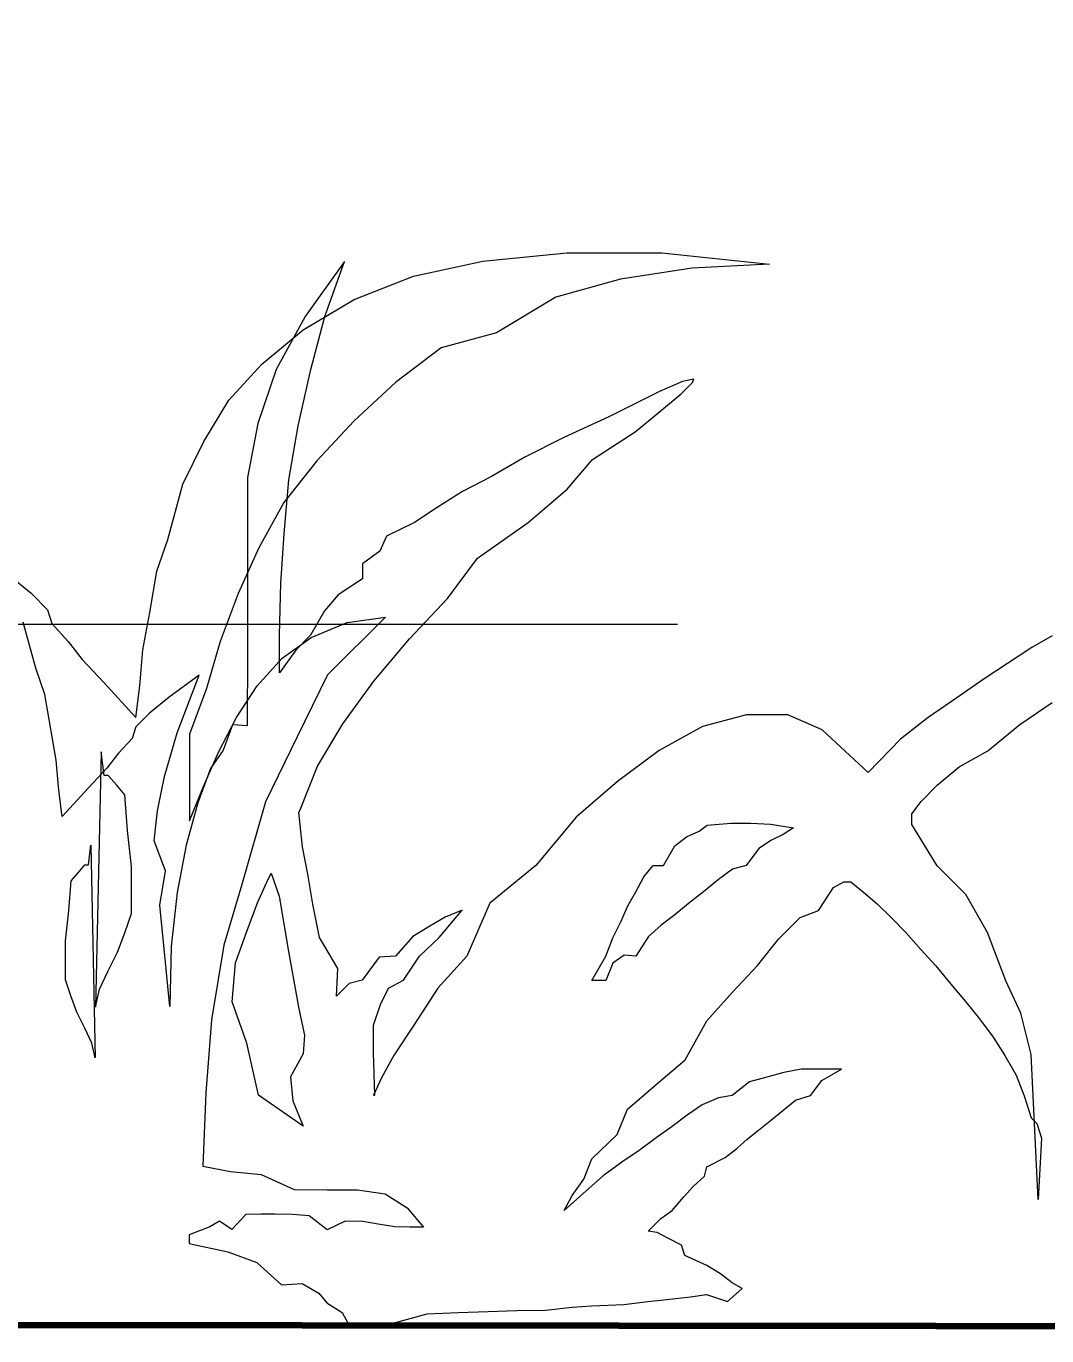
# Model space of a CAD drawing. Header units: inches. Extents: x 140 to 978, y -82 to 38.
# Drawn here: x 652.7818 to 653.0754, y -68.2059 to -67.8293 of the extents above; entities that cross this region are included whole.
import ezdxf

# ---------------------------------------------------------------- set-up
doc = ezdxf.new("R2010")
doc.units = ezdxf.units.IN
doc.header["$MEASUREMENT"] = 0
doc.linetypes.add('DASHED2', pattern=[0.375, 0.25, -0.125])
doc.layers.get('0').update_dxf_attribs({"lineweight": 0})
for name, color, linetype, lineweight in [('UNSAAC-AREA VERDE', 94, 'Continuous', 0), ('UNSAAC-COTA', 48, 'Continuous', 0), ('UNSAAC-FACHADA(2DO PLANO)', 7, 'Continuous', 30), ('UNSAAC-PROYECCIONES', 38, 'DASHED2', 0), ('UNSAAC-VARIOS', 30, 'Continuous', 0)]:
    doc.layers.add(name, color=color, linetype=linetype, lineweight=lineweight)
doc.styles.add('narrow', font='')
doc.styles.get('narrow').set_extended_font_data('Arial Narrow', italic=True)
doc.dimstyles.new('1EN75', dxfattribs={"dimtxt": 0.15, "dimasz": 0.06, "dimexe": 0.1, "dimexo": 0.15, "dimgap": 0.025, "dimtad": 1, "dimzin": 1, "dimdsep": 46, "dimtxsty": 'narrow', "dimblk": 'DOT', "dimcen": 0.1, "dimclrd": 256, "dimclre": 256, "dimclrt": 256, "dimaunit": 1, "dimadec": 3, "dimazin": 0, "dimtfac": 1, "dimtmove": 2, "dimatfit": 3, "dimldrblk": 'ARCHTICK', "dimfxl": 0.3, "dimfxlon": 1, "dimtolj": 1, "dimtzin": 0, "dimlwd": 0, "dimlwe": 0, "dimarcsym": 0})

# ---------------------------------------------------------------- blocks, each defined once
blk = doc.blocks.new('_Dot')
at = {"color": 0, "linetype": 'ByBlock', "lineweight": -2}
blk.add_line((-0.5, 0), (-1, 0), dxfattribs=at)
at = {"color": 0, "linetype": 'ByBlock', "const_width": 0.5}
blk.add_lwpolyline([(-0.25, 0, 1), (0.25, 0, 1)], format="xyb", close=True, dxfattribs=at)
blk = doc.blocks.new('*D927')
at = {"layer": 'Defpoints', "color": 0, "ltscale": 2.5, "transparency": 16777216}
for p in [(650.44415, -66.95126), (655.89538, -66.95126), (650.44415, -68.00126)]:
    blk.add_point(p, dxfattribs=at)
at = {"layer": 'UNSAAC-COTA', "lineweight": 0, "ltscale": 2.5, "transparency": 16777216}
for p, q in [((655.59538, -66.95126), (655.99538, -66.95126)), ((655.89538, -67.94126), (655.89538, -67.01126)), ((655.59538, -68.00126), (655.99538, -68.00126))]:
    blk.add_line(p, q, dxfattribs=at)
at = {"layer": 'UNSAAC-COTA', "lineweight": 0, "ltscale": 2.5, "transparency": 16777216, "xscale": 0.06, "yscale": 0.06, "zscale": 0.06}
for p, rotation in [((655.89538, -66.95126), 90), ((655.89538, -68.00126), 270)]:
    blk.add_blockref('_Dot', p, dxfattribs=dict(at, rotation=rotation))
at = {"layer": 'UNSAAC-COTA', "ltscale": 2.5, "transparency": 16777216, "insert": (655.79379, -67.47626), "char_height": 0.15, "attachment_point": 5, "rotation": 90, "style": 'narrow'}
blk.add_mtext('\\A1;1.05', dxfattribs=at)
blk = doc.blocks.new('_ArchTick')
at = {"layer": 'UNSAAC-FACHADA(2DO PLANO)', "color": 0, "const_width": 0.15}
blk.add_lwpolyline([(-0.5, -0.5), (0.5, 0.5)], dxfattribs=at)
blk = doc.blocks.new('*D938')
at = {"layer": 'Defpoints', "color": 0, "ltscale": 2.5, "transparency": 16777216}
for p in [(650.44415, -64.55126), (656.98765, -64.55126), (650.44415, -68.00126)]:
    blk.add_point(p, dxfattribs=at)
at = {"layer": 'UNSAAC-COTA', "lineweight": 0, "ltscale": 2.5, "transparency": 16777216}
for p, q in [((656.68765, -64.55126), (657.08765, -64.55126)), ((656.98765, -67.94126), (656.98765, -64.61126)), ((656.68765, -68.00126), (657.08765, -68.00126))]:
    blk.add_line(p, q, dxfattribs=at)
at = {"layer": 'UNSAAC-COTA', "lineweight": 0, "ltscale": 2.5, "transparency": 16777216, "xscale": 0.06, "yscale": 0.06, "zscale": 0.06}
for p, rotation in [((656.98765, -64.55126), 90), ((656.98765, -68.00126), 270)]:
    blk.add_blockref('_Dot', p, dxfattribs=dict(at, rotation=rotation))
at = {"layer": 'UNSAAC-COTA', "ltscale": 2.5, "transparency": 16777216, "insert": (656.88607, -66.27626), "char_height": 0.15, "attachment_point": 5, "rotation": 90, "style": 'narrow'}
blk.add_mtext('\\A1;3.45', dxfattribs=at)
blk = doc.blocks.new('*D941')
at = {"layer": 'Defpoints', "color": 0, "ltscale": 2.5, "transparency": 16777216}
for p in [(652.14001, -52.984), (657.96118, -52.984), (652.14001, -68.00126)]:
    blk.add_point(p, dxfattribs=at)
at = {"layer": 'UNSAAC-COTA', "lineweight": 0, "ltscale": 2.5, "transparency": 16777216}
for p, q in [((657.66118, -52.984), (658.06118, -52.984)), ((657.96118, -67.94126), (657.96118, -53.044)), ((657.66118, -68.00126), (658.06118, -68.00126))]:
    blk.add_line(p, q, dxfattribs=at)
at = {"layer": 'UNSAAC-COTA', "lineweight": 0, "ltscale": 2.5, "transparency": 16777216, "xscale": 0.06, "yscale": 0.06, "zscale": 0.06}
for p, rotation in [((657.96118, -52.984), 90), ((657.96118, -68.00126), 270)]:
    blk.add_blockref('_Dot', p, dxfattribs=dict(at, rotation=rotation))
at = {"layer": 'UNSAAC-COTA', "ltscale": 2.5, "transparency": 16777216, "insert": (657.8596, -60.49263), "char_height": 0.15, "attachment_point": 5, "rotation": 90, "style": 'narrow'}
blk.add_mtext('\\A1;15.02', dxfattribs=at)
blk = doc.blocks.new('unsaac area verde 2')
at = {"layer": 'UNSAAC-AREA VERDE'}
for p, q in [((1477.22475, 42.26121), (1477.16284, 42.25486)), ((1477.22475, 42.26121), (1477.16284, 42.25486)), ((1477.16284, 42.25486), (1477.20729, 42.25248)), ((1477.16284, 42.25486), (1477.20729, 42.25248)), ((1477.27951, 42.26121), (1477.22475, 42.26121)), ((1477.27951, 42.26121), (1477.22475, 42.26121)), ((1477.32785, 42.25645), (1477.27951, 42.26121)), ((1477.32785, 42.25645), (1477.27951, 42.26121)), ((1477.36761, 42.24772), (1477.32785, 42.25645)), ((1477.36761, 42.24772), (1477.32785, 42.25645)), ((1477.41869, 42.2245), (1477.40744, 42.25619)), ((1477.40744, 42.25619), (1477.42993, 42.22444)), ((1477.41869, 42.2245), (1477.40744, 42.25619)), ((1477.40744, 42.25619), (1477.42993, 42.22444)), ((1477.20729, 42.25248), (1477.24856, 42.24613)), ((1477.20729, 42.25248), (1477.24856, 42.24613)), ((1477.40174, 42.23423), (1477.36761, 42.24772)), ((1477.40174, 42.23423), (1477.36761, 42.24772)), ((1477.24856, 42.24613), (1477.28586, 42.23581)), ((1477.24856, 42.24613), (1477.28586, 42.23581)), ((1477.28586, 42.23581), (1477.31999, 42.21518)), ((1477.28586, 42.23581), (1477.31999, 42.21518)), ((1477.43103, 42.21684), (1477.40174, 42.23423)), ((1477.43103, 42.21684), (1477.40174, 42.23423)), ((1477.42669, 42.19401), (1477.41869, 42.2245)), ((1477.42669, 42.19401), (1477.41869, 42.2245)), ((1477.42993, 42.22444), (1477.44653, 42.19401)), ((1477.42993, 42.22444), (1477.44653, 42.19401)), ((1477.45484, 42.197), (1477.43103, 42.21684)), ((1477.45484, 42.197), (1477.43103, 42.21684)), ((1477.31999, 42.21518), (1477.35166, 42.20645)), ((1477.31999, 42.21518), (1477.35166, 42.20645)), ((1477.35166, 42.20645), (1477.37793, 42.1866)), ((1477.35166, 42.20645), (1477.37793, 42.1866)), ((1477.47389, 42.17629), (1477.45484, 42.197)), ((1477.47389, 42.17629), (1477.45484, 42.197)), ((1477.20704, 42.18674), (1477.20637, 42.18872)), ((1477.20637, 42.18872), (1477.21292, 42.1874)), ((1477.20704, 42.18674), (1477.20637, 42.18872)), ((1477.20637, 42.18872), (1477.21292, 42.1874)), ((1477.21365, 42.18012), (1477.20704, 42.18674)), ((1477.21365, 42.18012), (1477.20704, 42.18674)), ((1477.21292, 42.1874), (1477.22615, 42.18145)), ((1477.21292, 42.1874), (1477.22615, 42.18145)), ((1477.37793, 42.1866), (1477.40174, 42.16446)), ((1477.37793, 42.1866), (1477.40174, 42.16446)), ((1477.4339, 42.1616), (1477.42669, 42.19401)), ((1477.4339, 42.1616), (1477.42669, 42.19401)), ((1477.44653, 42.19401), (1477.45712, 42.16293)), ((1477.44653, 42.19401), (1477.45712, 42.16293)), ((1477.22489, 42.17086), (1477.21365, 42.18012)), ((1477.22489, 42.17086), (1477.21365, 42.18012)), ((1477.22615, 42.18145), (1477.25532, 42.16689)), ((1477.22615, 42.18145), (1477.25532, 42.16689)), ((1477.48826, 42.15248), (1477.47389, 42.17629)), ((1477.48826, 42.15248), (1477.47389, 42.17629)), ((1477.24011, 42.1583), (1477.22489, 42.17086)), ((1477.24011, 42.1583), (1477.22489, 42.17086)), ((1477.25532, 42.16689), (1477.28111, 42.15499)), ((1477.25532, 42.16689), (1477.28111, 42.15499)), ((1477.40174, 42.16446), (1477.42317, 42.14144)), ((1477.40174, 42.16446), (1477.42317, 42.14144)), ((1477.26458, 42.14249), (1477.24011, 42.1583)), ((1477.26458, 42.14249), (1477.24011, 42.1583)), ((1477.43919, 42.13052), (1477.4339, 42.1616)), ((1477.43919, 42.13052), (1477.4339, 42.1616)), ((1477.45712, 42.16293), (1477.463, 42.13184)), ((1477.45712, 42.16293), (1477.463, 42.13184)), ((1477.28111, 42.15499), (1477.3036, 42.14374)), ((1477.28111, 42.15499), (1477.3036, 42.14374)), ((1477.50016, 42.12787), (1477.48826, 42.15248)), ((1477.50016, 42.12787), (1477.48826, 42.15248)), ((1477.27913, 42.12529), (1477.26458, 42.14249)), ((1477.27913, 42.12529), (1477.26458, 42.14249)), ((1477.3036, 42.14374), (1477.32278, 42.13257)), ((1477.3036, 42.14374), (1477.32278, 42.13257)), ((1477.42317, 42.14144), (1477.44214, 42.11755)), ((1477.42317, 42.14144), (1477.44214, 42.11755)), ((1477.32278, 42.13257), (1477.33932, 42.1239)), ((1477.32278, 42.13257), (1477.33932, 42.1239)), ((1477.44184, 42.0995), (1477.43919, 42.13052)), ((1477.44184, 42.0995), (1477.43919, 42.13052)), ((1477.463, 42.13184), (1477.463, 42.0995)), ((1477.463, 42.13184), (1477.463, 42.0995)), ((1477.50889, 42.09612), (1477.50016, 42.12787)), ((1477.50889, 42.09612), (1477.50016, 42.12787)), ((1477.30162, 42.10611), (1477.27913, 42.12529)), ((1477.30162, 42.10611), (1477.27913, 42.12529)), ((1477.33932, 42.1239), (1477.35387, 42.11464)), ((1477.33932, 42.1239), (1477.35387, 42.11464)), ((1477.35387, 42.11464), (1477.36703, 42.10611)), ((1477.35387, 42.11464), (1477.36703, 42.10611)), ((1477.44214, 42.11755), (1477.45651, 42.09136)), ((1477.44214, 42.11755), (1477.45651, 42.09136)), ((1477.33072, 42.08554), (1477.30162, 42.10611)), ((1477.33072, 42.08554), (1477.30162, 42.10611)), ((1477.36703, 42.10611), (1477.38297, 42.09811)), ((1477.36703, 42.10611), (1477.38297, 42.09811)), ((1477.38297, 42.09811), (1477.38694, 42.08957)), ((1477.38297, 42.09811), (1477.38694, 42.08957)), ((1477.44382, 42.07099), (1477.44184, 42.0995)), ((1477.44382, 42.07099), (1477.44184, 42.0995)), ((1477.463, 42.0995), (1477.463, 42.06642)), ((1477.463, 42.0995), (1477.463, 42.06642)), ((1477.38694, 42.08957), (1477.39686, 42.08223)), ((1477.38694, 42.08957), (1477.39686, 42.08223)), ((1477.45651, 42.09136), (1477.46841, 42.06517)), ((1477.45651, 42.09136), (1477.46841, 42.06517)), ((1477.51524, 42.07795), (1477.50889, 42.09612)), ((1477.51524, 42.07795), (1477.50889, 42.09612)), ((1477.34792, 42.06239), (1477.33072, 42.08554)), ((1477.34792, 42.06239), (1477.33072, 42.08554)), ((1477.39686, 42.08223), (1477.39686, 42.07363)), ((1477.39686, 42.08223), (1477.39686, 42.07363)), ((1477.39686, 42.07363), (1477.41075, 42.06437)), ((1477.39686, 42.07363), (1477.41075, 42.06437)), ((1477.51921, 42.05414), (1477.51524, 42.07795)), ((1477.51921, 42.05414), (1477.51524, 42.07795)), ((1477.60096, 42.07628), (1477.58747, 42.06517)), ((1477.60096, 42.07628), (1477.58747, 42.06517)), ((1477.44455, 42.04122), (1477.44382, 42.07099)), ((1477.44455, 42.04122), (1477.44382, 42.07099)), ((1477.463, 42.06642), (1477.463, 42.03196)), ((1477.463, 42.06642), (1477.463, 42.03196)), ((1477.36974, 42.03924), (1477.34792, 42.06239)), ((1477.36974, 42.03924), (1477.34792, 42.06239)), ((1477.41075, 42.06437), (1477.41869, 42.05511)), ((1477.41075, 42.06437), (1477.41869, 42.05511)), ((1477.46841, 42.06517), (1477.47873, 42.03747)), ((1477.46841, 42.06517), (1477.47873, 42.03747)), ((1477.58747, 42.06517), (1477.57794, 42.05564)), ((1477.58747, 42.06517), (1477.57794, 42.05564)), ((1477.40571, 42.0485), (1477.38349, 42.05168)), ((1477.38349, 42.05168), (1477.41682, 42.01842)), ((1477.40571, 42.0485), (1477.38349, 42.05168)), ((1477.38349, 42.05168), (1477.41682, 42.01842)), ((1477.41869, 42.05511), (1477.42663, 42.04122)), ((1477.41869, 42.05511), (1477.42663, 42.04122)), ((1477.5231, 42.03263), (1477.51921, 42.05414)), ((1477.5231, 42.03263), (1477.51921, 42.05414)), ((1477.57794, 42.05564), (1477.57556, 42.04771)), ((1477.57794, 42.05564), (1477.57556, 42.04771)), ((1477.42627, 42.03977), (1477.40571, 42.0485)), ((1477.42627, 42.03977), (1477.40571, 42.0485)), ((1477.57556, 42.04771), (1477.56604, 42.03747)), ((1477.57556, 42.04771), (1477.56604, 42.03747)), ((1477.5847, 42.02204), (1477.59198, 42.0485)), ((1477.5847, 42.02204), (1477.59198, 42.0485)), ((1477.00001, 42.04122), (1477.01185, 42.03461)), ((1477.00001, 42.04122), (1477.01185, 42.03461)), ((1477.39025, 42.01477), (1477.36974, 42.03924)), ((1477.39025, 42.01477), (1477.36974, 42.03924)), ((1477.44294, 42.02786), (1477.42627, 42.03977)), ((1477.44294, 42.02786), (1477.42627, 42.03977)), ((1477.42663, 42.04122), (1477.43522, 42.03263)), ((1477.42663, 42.04122), (1477.43522, 42.03263)), ((1477.44455, 42.01946), (1477.44455, 42.04122)), ((1477.44455, 42.01946), (1477.44455, 42.04122)), ((1477.47873, 42.03747), (1477.48659, 42.01048)), ((1477.47873, 42.03747), (1477.48659, 42.01048)), ((1477.56604, 42.03747), (1477.5581, 42.02707)), ((1477.56604, 42.03747), (1477.5581, 42.02707)), ((1477.01185, 42.03461), (1477.02581, 42.02535)), ((1477.01185, 42.03461), (1477.02581, 42.02535)), ((1477.43522, 42.03263), (1477.44455, 42.01946)), ((1477.43522, 42.03263), (1477.44455, 42.01946)), ((1477.463, 42.03196), (1477.463, 41.98897)), ((1477.463, 42.03196), (1477.463, 41.98897)), ((1477.52477, 42.01199), (1477.5231, 42.03263)), ((1477.52477, 42.01199), (1477.5231, 42.03263)), ((1477.02581, 42.02535), (1477.0397, 42.01609)), ((1477.02581, 42.02535), (1477.0397, 42.01609)), ((1477.4573, 42.01199), (1477.44294, 42.02786)), ((1477.4573, 42.01199), (1477.44294, 42.02786)), ((1477.5581, 42.02707), (1477.5454, 42.01358)), ((1477.5581, 42.02707), (1477.5454, 42.01358)), ((1477.57941, 42.0069), (1477.5847, 42.02204)), ((1477.57941, 42.0069), (1477.5847, 42.02204)), ((1477.0397, 42.01609), (1477.05491, 42.00551)), ((1477.0397, 42.01609), (1477.05491, 42.00551)), ((1477.40811, 41.9903), (1477.39025, 42.01477)), ((1477.40811, 41.9903), (1477.39025, 42.01477)), ((1477.41682, 42.01842), (1477.43428, 41.9827)), ((1477.41682, 42.01842), (1477.43428, 41.9827)), ((1477.50335, 41.985), (1477.49078, 42.01808)), ((1477.49078, 42.01808), (1477.50798, 42.00551)), ((1477.50335, 41.985), (1477.49078, 42.01808)), ((1477.49078, 42.01808), (1477.50798, 42.00551)), ((1477.5454, 42.01358), (1477.52715, 41.99381)), ((1477.5454, 42.01358), (1477.52715, 41.99381)), ((1477.46921, 41.99374), (1477.4573, 42.01199)), ((1477.46921, 41.99374), (1477.4573, 42.01199)), ((1477.48659, 42.01048), (1477.49619, 41.98421)), ((1477.48659, 42.01048), (1477.49619, 41.98421)), ((1477.52715, 41.99381), (1477.52477, 42.01199)), ((1477.52715, 41.99381), (1477.52477, 42.01199)), ((1477.57611, 41.98705), (1477.57941, 42.0069)), ((1477.57611, 41.98705), (1477.57941, 42.0069)), ((1477.01853, 41.9903), (1477.00001, 42.00286)), ((1477.01853, 41.9903), (1477.00001, 42.00286)), ((1477.05491, 42.00551), (1477.07138, 41.99426)), ((1477.05491, 42.00551), (1477.07138, 41.99426)), ((1477.50798, 42.00551), (1477.51922, 41.99625)), ((1477.50798, 42.00551), (1477.51922, 41.99625)), ((1477.07138, 41.99426), (1477.08732, 41.9817)), ((1477.07138, 41.99426), (1477.08732, 41.9817)), ((1477.1323, 41.98699), (1477.15214, 41.99559)), ((1477.1323, 41.98699), (1477.15214, 41.99559)), ((1477.15214, 41.99559), (1477.17595, 41.99559)), ((1477.15214, 41.99559), (1477.17595, 41.99559)), ((1477.17595, 41.99559), (1477.20108, 41.98897)), ((1477.17595, 41.99559), (1477.20108, 41.98897)), ((1477.47953, 41.97389), (1477.46921, 41.99374)), ((1477.47953, 41.97389), (1477.46921, 41.99374)), ((1477.51922, 41.99625), (1477.52716, 41.98831)), ((1477.51922, 41.99625), (1477.52716, 41.98831)), ((1477.03705, 41.97508), (1477.01853, 41.9903)), ((1477.03705, 41.97508), (1477.01853, 41.9903)), ((1477.10584, 41.96252), (1477.1323, 41.98699)), ((1477.10584, 41.96252), (1477.1323, 41.98699)), ((1477.20108, 41.98897), (1477.22615, 41.97508)), ((1477.20108, 41.98897), (1477.22615, 41.97508)), ((1477.42266, 41.96582), (1477.40811, 41.9903)), ((1477.42266, 41.96582), (1477.40811, 41.9903)), ((1477.463, 41.98897), (1477.4716, 41.98963)), ((1477.463, 41.98897), (1477.4716, 41.98963)), ((1477.4716, 41.98963), (1477.47696, 41.97508)), ((1477.4716, 41.98963), (1477.47696, 41.97508)), ((1477.49619, 41.98421), (1477.49619, 41.95961)), ((1477.49619, 41.98421), (1477.49619, 41.95961)), ((1477.51063, 41.95987), (1477.50335, 41.985)), ((1477.51063, 41.95987), (1477.50335, 41.985)), ((1477.52716, 41.98831), (1477.52915, 41.9817)), ((1477.52716, 41.98831), (1477.52915, 41.9817)), ((1477.57287, 41.96913), (1477.57611, 41.98705)), ((1477.57287, 41.96913), (1477.57611, 41.98705)), ((1477.08732, 41.9817), (1477.10584, 41.96252)), ((1477.08732, 41.9817), (1477.10584, 41.96252)), ((1477.43428, 41.9827), (1477.45254, 41.94532)), ((1477.43428, 41.9827), (1477.45254, 41.94532)), ((1477.52915, 41.9817), (1477.53708, 41.97316)), ((1477.52915, 41.9817), (1477.53708, 41.97316)), ((1477.05359, 41.96582), (1477.03705, 41.97508)), ((1477.05359, 41.96582), (1477.03705, 41.97508)), ((1477.22615, 41.97508), (1477.25003, 41.95729)), ((1477.22615, 41.97508), (1477.25003, 41.95729)), ((1477.47696, 41.97508), (1477.48417, 41.9645)), ((1477.47696, 41.97508), (1477.48417, 41.9645)), ((1477.48826, 41.95405), (1477.47953, 41.97389)), ((1477.48826, 41.95405), (1477.47953, 41.97389)), ((1477.53708, 41.97316), (1477.5437, 41.9645)), ((1477.53708, 41.97316), (1477.5437, 41.9645)), ((1477.5454, 41.9604), (1477.54699, 41.97397)), ((1477.5454, 41.9604), (1477.54699, 41.97397)), ((1477.54699, 41.97397), (1477.55017, 41.82714)), ((1477.54699, 41.97397), (1477.55017, 41.82714)), ((1477.57148, 41.95193), (1477.57287, 41.96913)), ((1477.57148, 41.95193), (1477.57287, 41.96913)), ((1477.06615, 41.95524), (1477.05359, 41.96582)), ((1477.06615, 41.95524), (1477.05359, 41.96582)), ((1477.43258, 41.94076), (1477.42266, 41.96582)), ((1477.43258, 41.94076), (1477.42266, 41.96582)), ((1477.48417, 41.9645), (1477.49144, 41.94466)), ((1477.48417, 41.9645), (1477.49144, 41.94466)), ((1477.5437, 41.9645), (1477.55428, 41.95326)), ((1477.5437, 41.9645), (1477.55428, 41.95326)), ((1477.07541, 41.94598), (1477.06615, 41.95524)), ((1477.07541, 41.94598), (1477.06615, 41.95524)), ((1477.25003, 41.95729), (1477.27384, 41.93672)), ((1477.25003, 41.95729), (1477.27384, 41.93672)), ((1477.49619, 41.93429), (1477.48826, 41.95405)), ((1477.49619, 41.93429), (1477.48826, 41.95405)), ((1477.49619, 41.95961), (1477.49619, 41.93429)), ((1477.49619, 41.95961), (1477.49619, 41.93429)), ((1477.51466, 41.94003), (1477.51063, 41.95987)), ((1477.51466, 41.94003), (1477.51063, 41.95987)), ((1477.53342, 41.94929), (1477.53826, 41.95492)), ((1477.53342, 41.94929), (1477.53826, 41.95492)), ((1477.53826, 41.95492), (1477.54294, 41.9604)), ((1477.53826, 41.95492), (1477.54294, 41.9604)), ((1477.54294, 41.9604), (1477.5454, 41.9604)), ((1477.54294, 41.9604), (1477.5454, 41.9604)), ((1477.55428, 41.95326), (1477.56949, 41.93679)), ((1477.55428, 41.95326), (1477.56949, 41.93679)), ((1477.0807, 41.93871), (1477.07541, 41.94598)), ((1477.0807, 41.93871), (1477.07541, 41.94598)), ((1477.53191, 41.92865), (1477.53342, 41.94929)), ((1477.53191, 41.92865), (1477.53342, 41.94929)), ((1477.56949, 41.93679), (1477.57148, 41.95193)), ((1477.56949, 41.93679), (1477.57148, 41.95193)), ((1477.0807, 41.93275), (1477.0807, 41.93871)), ((1477.0807, 41.93275), (1477.0807, 41.93871)), ((1477.43324, 41.93937), (1477.43258, 41.94076)), ((1477.43324, 41.93937), (1477.43258, 41.94076)), ((1477.43258, 41.93209), (1477.43324, 41.93937)), ((1477.43258, 41.93209), (1477.43324, 41.93937)), ((1477.45254, 41.94532), (1477.46603, 41.8977)), ((1477.45254, 41.94532), (1477.46603, 41.8977)), ((1477.49144, 41.94466), (1477.49806, 41.92025)), ((1477.49144, 41.94466), (1477.49806, 41.92025)), ((1477.51658, 41.92283), (1477.51466, 41.94003)), ((1477.51658, 41.92283), (1477.51466, 41.94003)), ((1477.06615, 41.90894), (1477.0807, 41.93275)), ((1477.06615, 41.90894), (1477.0807, 41.93275)), ((1477.16206, 41.93275), (1477.14883, 41.93077)), ((1477.16206, 41.93275), (1477.14883, 41.93077)), ((1477.14883, 41.93077), (1477.15478, 41.92687)), ((1477.14883, 41.93077), (1477.15478, 41.92687)), ((1477.1733, 41.93341), (1477.16206, 41.93275)), ((1477.1733, 41.93341), (1477.16206, 41.93275)), ((1477.18455, 41.93341), (1477.1733, 41.93341)), ((1477.18455, 41.93341), (1477.1733, 41.93341)), ((1477.19844, 41.93209), (1477.18455, 41.93341)), ((1477.19844, 41.93209), (1477.18455, 41.93341)), ((1477.203, 41.92878), (1477.19844, 41.93209)), ((1477.203, 41.92878), (1477.19844, 41.93209)), ((1477.27384, 41.93672), (1477.29692, 41.90894)), ((1477.27384, 41.93672), (1477.29692, 41.90894)), ((1477.43126, 41.91952), (1477.43258, 41.93209)), ((1477.43126, 41.91952), (1477.43258, 41.93209)), ((1477.15478, 41.92687), (1477.1614, 41.92349)), ((1477.15478, 41.92687), (1477.1614, 41.92349)), ((1477.1614, 41.92349), (1477.16867, 41.91886)), ((1477.1614, 41.92349), (1477.16867, 41.91886)), ((1477.21034, 41.92548), (1477.203, 41.92878)), ((1477.21034, 41.92548), (1477.203, 41.92878)), ((1477.21696, 41.92025), (1477.21034, 41.92548)), ((1477.21696, 41.92025), (1477.21034, 41.92548)), ((1477.52953, 41.90802), (1477.53191, 41.92865)), ((1477.52953, 41.90802), (1477.53191, 41.92865)), ((1477.16867, 41.91886), (1477.17595, 41.90894)), ((1477.16867, 41.91886), (1477.17595, 41.90894)), ((1477.22357, 41.90894), (1477.21696, 41.92025)), ((1477.22357, 41.90894), (1477.21696, 41.92025)), ((1477.42801, 41.90365), (1477.43126, 41.91952)), ((1477.42801, 41.90365), (1477.43126, 41.91952)), ((1477.49806, 41.92025), (1477.50335, 41.89307)), ((1477.49806, 41.92025), (1477.50335, 41.89307)), ((1477.50996, 41.90563), (1477.51658, 41.92283)), ((1477.50996, 41.90563), (1477.51658, 41.92283)), ((1477.55296, 41.92025), (1477.55031, 41.79789)), ((1477.55296, 41.92025), (1477.55031, 41.79789)), ((1477.55428, 41.90894), (1477.55296, 41.92025)), ((1477.55428, 41.90894), (1477.55296, 41.92025)), ((1477.04962, 41.89241), (1477.06615, 41.90894)), ((1477.04962, 41.89241), (1477.06615, 41.90894)), ((1477.17595, 41.90894), (1477.18389, 41.90696)), ((1477.17595, 41.90894), (1477.18389, 41.90696)), ((1477.22952, 41.90894), (1477.22357, 41.90894)), ((1477.22952, 41.90894), (1477.22357, 41.90894)), ((1477.23481, 41.90233), (1477.22952, 41.90894)), ((1477.23481, 41.90233), (1477.22952, 41.90894)), ((1477.29692, 41.90894), (1477.32344, 41.88718)), ((1477.29692, 41.90894), (1477.32344, 41.88718)), ((1477.52953, 41.88103), (1477.52953, 41.90802)), ((1477.52953, 41.88103), (1477.52953, 41.90802)), ((1477.55633, 41.90894), (1477.55428, 41.90894)), ((1477.55633, 41.90894), (1477.55428, 41.90894)), ((1477.56023, 41.90438), (1477.55633, 41.90894)), ((1477.56023, 41.90438), (1477.55633, 41.90894)), ((1477.18389, 41.90696), (1477.19182, 41.901)), ((1477.18389, 41.90696), (1477.19182, 41.901)), ((1477.19182, 41.901), (1477.20042, 41.89379)), ((1477.19182, 41.901), (1477.20042, 41.89379)), ((1477.23944, 41.89379), (1477.23481, 41.90233)), ((1477.23944, 41.89379), (1477.23481, 41.90233)), ((1477.4253, 41.88645), (1477.42801, 41.90365)), ((1477.4253, 41.88645), (1477.42801, 41.90365)), ((1477.44911, 41.90431), (1477.44455, 41.89115)), ((1477.44911, 41.90431), (1477.44455, 41.89115)), ((1477.45176, 41.89902), (1477.44911, 41.90431)), ((1477.45176, 41.89902), (1477.44911, 41.90431)), ((1477.51327, 41.88579), (1477.50996, 41.90563)), ((1477.51327, 41.88579), (1477.50996, 41.90563)), ((1477.56427, 41.89968), (1477.56023, 41.90438)), ((1477.56427, 41.89968), (1477.56023, 41.90438)), ((1477.10848, 41.89373), (1477.10055, 41.88711)), ((1477.10848, 41.89373), (1477.10055, 41.88711)), ((1477.11576, 41.89968), (1477.10848, 41.89373)), ((1477.11576, 41.89968), (1477.10848, 41.89373)), ((1477.11973, 41.89968), (1477.11576, 41.89968)), ((1477.11973, 41.89968), (1477.11576, 41.89968)), ((1477.12568, 41.89637), (1477.11973, 41.89968)), ((1477.12568, 41.89637), (1477.11973, 41.89968)), ((1477.13428, 41.88315), (1477.12568, 41.89637)), ((1477.13428, 41.88315), (1477.12568, 41.89637)), ((1477.20042, 41.89379), (1477.20902, 41.88718)), ((1477.20042, 41.89379), (1477.20902, 41.88718)), ((1477.24407, 41.88579), (1477.23944, 41.89379)), ((1477.24407, 41.88579), (1477.23944, 41.89379)), ((1477.45712, 41.88718), (1477.45176, 41.89902)), ((1477.45712, 41.88718), (1477.45176, 41.89902)), ((1477.46603, 41.8977), (1477.47635, 41.86277)), ((1477.46603, 41.8977), (1477.47635, 41.86277)), ((1477.50335, 41.89307), (1477.50666, 41.86198)), ((1477.50335, 41.89307), (1477.50666, 41.86198)), ((1477.56552, 41.88248), (1477.56427, 41.89968)), ((1477.56552, 41.88248), (1477.56427, 41.89968)), ((1477.03705, 41.87058), (1477.04962, 41.89241)), ((1477.03705, 41.87058), (1477.04962, 41.89241)), ((1477.10055, 41.88711), (1477.09261, 41.87918)), ((1477.10055, 41.88711), (1477.09261, 41.87918)), ((1477.20902, 41.88718), (1477.21696, 41.88057)), ((1477.20902, 41.88718), (1477.21696, 41.88057)), ((1477.24804, 41.87653), (1477.24407, 41.88579)), ((1477.24804, 41.87653), (1477.24407, 41.88579)), ((1477.32344, 41.88718), (1477.33661, 41.85669)), ((1477.32344, 41.88718), (1477.33661, 41.85669)), ((1477.42133, 41.86734), (1477.4253, 41.88645)), ((1477.42133, 41.86734), (1477.4253, 41.88645)), ((1477.44455, 41.89115), (1477.43919, 41.85934)), ((1477.44455, 41.89115), (1477.43919, 41.85934)), ((1477.463, 41.87131), (1477.45712, 41.88718)), ((1477.463, 41.87131), (1477.45712, 41.88718)), ((1477.51063, 41.86066), (1477.51327, 41.88579)), ((1477.51063, 41.86066), (1477.51327, 41.88579)), ((1477.09261, 41.87918), (1477.08401, 41.87058)), ((1477.09261, 41.87918), (1477.08401, 41.87058)), ((1477.14486, 41.87918), (1477.13428, 41.88315)), ((1477.14486, 41.87918), (1477.13428, 41.88315)), ((1477.15736, 41.86661), (1477.14486, 41.87918)), ((1477.15736, 41.86661), (1477.14486, 41.87918)), ((1477.21696, 41.88057), (1477.22489, 41.87455)), ((1477.21696, 41.88057), (1477.22489, 41.87455)), ((1477.35255, 41.86734), (1477.33932, 41.88315)), ((1477.33932, 41.88315), (1477.34917, 41.87918)), ((1477.35255, 41.86734), (1477.33932, 41.88315)), ((1477.33932, 41.88315), (1477.34917, 41.87918)), ((1477.34917, 41.87918), (1477.35784, 41.87389)), ((1477.34917, 41.87918), (1477.35784, 41.87389)), ((1477.53342, 41.86992), (1477.52953, 41.88103)), ((1477.53342, 41.86992), (1477.52953, 41.88103)), ((1477.56751, 41.86529), (1477.56552, 41.88248)), ((1477.56751, 41.86529), (1477.56552, 41.88248)), ((1477.02647, 41.8428), (1477.03705, 41.87058)), ((1477.02647, 41.8428), (1477.03705, 41.87058)), ((1477.08401, 41.87058), (1477.07541, 41.86072)), ((1477.08401, 41.87058), (1477.07541, 41.86072)), ((1477.22489, 41.87455), (1477.23217, 41.868)), ((1477.22489, 41.87455), (1477.23217, 41.868)), ((1477.25261, 41.86727), (1477.24804, 41.87653)), ((1477.25261, 41.86727), (1477.24804, 41.87653)), ((1477.35784, 41.87389), (1477.36776, 41.868)), ((1477.35784, 41.87389), (1477.36776, 41.868)), ((1477.46962, 41.85272), (1477.463, 41.87131)), ((1477.46962, 41.85272), (1477.463, 41.87131)), ((1477.16933, 41.85146), (1477.15736, 41.86661)), ((1477.16933, 41.85146), (1477.15736, 41.86661)), ((1477.23217, 41.868), (1477.23944, 41.85669)), ((1477.23217, 41.868), (1477.23944, 41.85669)), ((1477.25664, 41.85669), (1477.25261, 41.86727)), ((1477.25664, 41.85669), (1477.25261, 41.86727)), ((1477.36379, 41.85669), (1477.35255, 41.86734)), ((1477.36379, 41.85669), (1477.35255, 41.86734)), ((1477.36776, 41.868), (1477.37768, 41.85669)), ((1477.36776, 41.868), (1477.37768, 41.85669)), ((1477.41075, 41.84941), (1477.42133, 41.86734)), ((1477.41075, 41.84941), (1477.42133, 41.86734)), ((1477.47635, 41.86277), (1477.48341, 41.81999)), ((1477.47635, 41.86277), (1477.48341, 41.81999)), ((1477.53747, 41.85881), (1477.53342, 41.86992)), ((1477.53747, 41.85881), (1477.53342, 41.86992)), ((1477.56751, 41.8428), (1477.56751, 41.86529)), ((1477.56751, 41.8428), (1477.56751, 41.86529)), ((1477.07541, 41.86072), (1477.06681, 41.8514)), ((1477.07541, 41.86072), (1477.06681, 41.8514)), ((1477.23944, 41.85669), (1477.24606, 41.85735)), ((1477.23944, 41.85669), (1477.24606, 41.85735)), ((1477.24606, 41.85735), (1477.25261, 41.85272)), ((1477.24606, 41.85735), (1477.25261, 41.85272)), ((1477.26458, 41.8428), (1477.25664, 41.85669)), ((1477.26458, 41.8428), (1477.25664, 41.85669)), ((1477.33661, 41.85669), (1477.35321, 41.83824)), ((1477.33661, 41.85669), (1477.35321, 41.83824)), ((1477.37305, 41.8428), (1477.36379, 41.85669)), ((1477.37305, 41.8428), (1477.36379, 41.85669)), ((1477.37768, 41.85669), (1477.38694, 41.85603)), ((1477.37768, 41.85669), (1477.38694, 41.85603)), ((1477.38694, 41.85603), (1477.39686, 41.8428)), ((1477.38694, 41.85603), (1477.39686, 41.8428)), ((1477.43919, 41.85934), (1477.43324, 41.82626)), ((1477.43919, 41.85934), (1477.43324, 41.82626)), ((1477.50666, 41.86198), (1477.50732, 41.82759)), ((1477.50666, 41.86198), (1477.50732, 41.82759)), ((1477.50732, 41.82759), (1477.51063, 41.86066)), ((1477.50732, 41.82759), (1477.51063, 41.86066)), ((1477.54302, 41.84769), (1477.53747, 41.85881)), ((1477.54302, 41.84769), (1477.53747, 41.85881)), ((1477.06681, 41.8514), (1477.05815, 41.84088)), ((1477.06681, 41.8514), (1477.05815, 41.84088)), ((1477.18382, 41.83619), (1477.16933, 41.85146)), ((1477.18382, 41.83619), (1477.16933, 41.85146)), ((1477.25261, 41.85272), (1477.25664, 41.8428)), ((1477.25261, 41.85272), (1477.25664, 41.8428)), ((1477.41148, 41.83354), (1477.41075, 41.84941)), ((1477.41148, 41.83354), (1477.41075, 41.84941)), ((1477.4716, 41.83023), (1477.46962, 41.85272)), ((1477.4716, 41.83023), (1477.46962, 41.85272)), ((1477.54778, 41.83738), (1477.54302, 41.84769)), ((1477.54778, 41.83738), (1477.54302, 41.84769)), ((1477.01787, 41.82428), (1477.02647, 41.8428)), ((1477.01787, 41.82428), (1477.02647, 41.8428)), ((1477.05815, 41.84088), (1477.04962, 41.83096)), ((1477.05815, 41.84088), (1477.04962, 41.83096)), ((1477.25664, 41.8428), (1477.26458, 41.8428)), ((1477.25664, 41.8428), (1477.26458, 41.8428)), ((1477.38158, 41.83824), (1477.37305, 41.8428)), ((1477.38158, 41.83824), (1477.37305, 41.8428)), ((1477.39686, 41.8428), (1477.4042, 41.84088)), ((1477.39686, 41.8428), (1477.4042, 41.84088)), ((1477.4042, 41.84088), (1477.41148, 41.83354)), ((1477.4042, 41.84088), (1477.41148, 41.83354)), ((1477.56427, 41.83354), (1477.56751, 41.8428)), ((1477.56427, 41.83354), (1477.56751, 41.8428)), ((1477.19844, 41.81965), (1477.18382, 41.83619)), ((1477.19844, 41.81965), (1477.18382, 41.83619)), ((1477.35321, 41.83824), (1477.3671, 41.817)), ((1477.35321, 41.83824), (1477.3671, 41.817)), ((1477.38628, 41.82891), (1477.38158, 41.83824)), ((1477.38628, 41.82891), (1477.38158, 41.83824)), ((1477.55017, 41.82714), (1477.54778, 41.83738)), ((1477.55017, 41.82714), (1477.54778, 41.83738)), ((1477.56089, 41.82428), (1477.56427, 41.83354)), ((1477.56089, 41.82428), (1477.56427, 41.83354)), ((1477.04962, 41.83096), (1477.04168, 41.82097)), ((1477.04962, 41.83096), (1477.04168, 41.82097)), ((1477.39025, 41.817), (1477.38628, 41.82891)), ((1477.39025, 41.817), (1477.38628, 41.82891)), ((1477.43324, 41.82626), (1477.42993, 41.81105)), ((1477.43324, 41.82626), (1477.42993, 41.81105)), ((1477.463, 41.80642), (1477.4716, 41.83023)), ((1477.463, 41.80642), (1477.4716, 41.83023)), ((1477.01185, 41.80047), (1477.01787, 41.82428)), ((1477.01185, 41.80047), (1477.01787, 41.82428)), ((1477.04168, 41.82097), (1477.03374, 41.81039)), ((1477.04168, 41.82097), (1477.03374, 41.81039)), ((1477.211, 41.79716), (1477.19844, 41.81965)), ((1477.211, 41.79716), (1477.19844, 41.81965)), ((1477.48341, 41.81999), (1477.48667, 41.77785)), ((1477.48341, 41.81999), (1477.48667, 41.77785)), ((1477.55626, 41.81502), (1477.56089, 41.82428)), ((1477.55626, 41.81502), (1477.56089, 41.82428)), ((1477.03374, 41.81039), (1477.02713, 41.79981)), ((1477.03374, 41.81039), (1477.02713, 41.79981)), ((1477.3671, 41.817), (1477.37834, 41.79981)), ((1477.3671, 41.817), (1477.37834, 41.79981)), ((1477.39025, 41.80113), (1477.39025, 41.817)), ((1477.39025, 41.80113), (1477.39025, 41.817)), ((1477.42993, 41.81105), (1477.43059, 41.80047)), ((1477.42993, 41.81105), (1477.43059, 41.80047)), ((1477.5523, 41.80642), (1477.55626, 41.81502)), ((1477.5523, 41.80642), (1477.55626, 41.81502)), ((1477.45639, 41.77666), (1477.463, 41.80642)), ((1477.45639, 41.77666), (1477.463, 41.80642)), ((1477.55031, 41.79789), (1477.5523, 41.80642)), ((1477.55031, 41.79789), (1477.5523, 41.80642)), ((1477.00788, 41.71713), (1477.01185, 41.80047)), ((1477.00788, 41.71713), (1477.01185, 41.80047)), ((1477.02713, 41.79981), (1477.02052, 41.78863)), ((1477.02713, 41.79981), (1477.02052, 41.78863)), ((1477.22489, 41.78532), (1477.211, 41.79716)), ((1477.22489, 41.78532), (1477.211, 41.79716)), ((1477.37834, 41.79981), (1477.38562, 41.78658)), ((1477.37834, 41.79981), (1477.38562, 41.78658)), ((1477.38952, 41.77666), (1477.39025, 41.80113)), ((1477.38952, 41.77666), (1477.39025, 41.80113)), ((1477.43059, 41.80047), (1477.43794, 41.78724)), ((1477.43059, 41.80047), (1477.43794, 41.78724)), ((1477.02052, 41.78863), (1477.01582, 41.77666)), ((1477.02052, 41.78863), (1477.01582, 41.77666)), ((1477.1323, 41.78532), (1477.12098, 41.79194)), ((1477.12098, 41.79194), (1477.1323, 41.79194)), ((1477.1323, 41.78532), (1477.12098, 41.79194)), ((1477.12098, 41.79194), (1477.1323, 41.79194)), ((1477.1323, 41.79194), (1477.14413, 41.79187)), ((1477.1323, 41.79194), (1477.14413, 41.79187)), ((1477.14413, 41.79187), (1477.15412, 41.78989)), ((1477.14413, 41.79187), (1477.15412, 41.78989)), ((1477.15412, 41.78989), (1477.16404, 41.78724)), ((1477.15412, 41.78989), (1477.16404, 41.78724)), ((1477.13891, 41.77666), (1477.1323, 41.78532)), ((1477.13891, 41.77666), (1477.1323, 41.78532)), ((1477.16404, 41.78724), (1477.17396, 41.78459)), ((1477.16404, 41.78724), (1477.17396, 41.78459)), ((1477.17396, 41.78459), (1477.18382, 41.77666)), ((1477.17396, 41.78459), (1477.18382, 41.77666)), ((1477.24407, 41.76879), (1477.22489, 41.78532)), ((1477.24407, 41.76879), (1477.22489, 41.78532)), ((1477.38562, 41.78658), (1477.39025, 41.77666)), ((1477.38562, 41.78658), (1477.39025, 41.77666)), ((1477.43794, 41.78724), (1477.43655, 41.77335)), ((1477.43794, 41.78724), (1477.43655, 41.77335)), ((1477.01582, 41.77666), (1477.01185, 41.76409)), ((1477.01582, 41.77666), (1477.01185, 41.76409)), ((1477.14751, 41.77401), (1477.13891, 41.77666)), ((1477.14751, 41.77401), (1477.13891, 41.77666)), ((1477.15478, 41.76806), (1477.14751, 41.77401)), ((1477.15478, 41.76806), (1477.14751, 41.77401)), ((1477.18382, 41.77666), (1477.19182, 41.7754)), ((1477.18382, 41.77666), (1477.19182, 41.7754)), ((1477.19182, 41.7754), (1477.20108, 41.77137)), ((1477.19182, 41.7754), (1477.20108, 41.77137)), ((1477.39025, 41.77666), (1477.38952, 41.77666)), ((1477.39025, 41.77666), (1477.38952, 41.77666)), ((1477.43059, 41.75887), (1477.45639, 41.77666)), ((1477.43059, 41.75887), (1477.45639, 41.77666)), ((1477.43655, 41.77335), (1477.43059, 41.75887)), ((1477.43655, 41.77335), (1477.43059, 41.75887)), ((1477.48667, 41.77785), (1477.48826, 41.73578)), ((1477.48667, 41.77785), (1477.48826, 41.73578)), ((1477.16206, 41.76217), (1477.15478, 41.76806)), ((1477.16206, 41.76217), (1477.15478, 41.76806)), ((1477.20108, 41.77137), (1477.20968, 41.76541)), ((1477.20108, 41.77137), (1477.20968, 41.76541)), ((1477.20968, 41.76541), (1477.21828, 41.75887)), ((1477.20968, 41.76541), (1477.21828, 41.75887)), ((1477.25003, 41.75417), (1477.24407, 41.76879)), ((1477.25003, 41.75417), (1477.24407, 41.76879)), ((1477.00854, 41.76078), (1477.00596, 41.75225)), ((1477.00854, 41.76078), (1477.00596, 41.75225)), ((1477.01185, 41.76409), (1477.00854, 41.76078)), ((1477.01185, 41.76409), (1477.00854, 41.76078)), ((1477.16867, 41.75682), (1477.16206, 41.76217)), ((1477.16867, 41.75682), (1477.16206, 41.76217)), ((1477.21828, 41.75887), (1477.22754, 41.75225)), ((1477.21828, 41.75887), (1477.22754, 41.75225)), ((1477.00596, 41.75225), (1477.00788, 41.71713)), ((1477.00596, 41.75225), (1477.00788, 41.71713)), ((1477.17529, 41.75152), (1477.16867, 41.75682)), ((1477.17529, 41.75152), (1477.16867, 41.75682)), ((1477.18124, 41.74623), (1477.17529, 41.75152)), ((1477.18124, 41.74623), (1477.17529, 41.75152)), ((1477.22754, 41.75225), (1477.23739, 41.74498)), ((1477.22754, 41.75225), (1477.23739, 41.74498)), ((1477.26458, 41.74028), (1477.25003, 41.75417)), ((1477.26458, 41.74028), (1477.25003, 41.75417)), ((1477.18785, 41.74094), (1477.18124, 41.74623)), ((1477.18785, 41.74094), (1477.18124, 41.74623)), ((1477.23739, 41.74498), (1477.24732, 41.7383)), ((1477.23739, 41.74498), (1477.24732, 41.7383)), ((1477.19844, 41.73565), (1477.18785, 41.74094)), ((1477.19844, 41.73565), (1477.18785, 41.74094)), ((1477.19976, 41.73036), (1477.19844, 41.73565)), ((1477.19976, 41.73036), (1477.19844, 41.73565)), ((1477.24732, 41.7383), (1477.25796, 41.73036)), ((1477.24732, 41.7383), (1477.25796, 41.73036)), ((1477.26921, 41.72844), (1477.26458, 41.74028)), ((1477.26921, 41.72844), (1477.26458, 41.74028)), ((1477.48826, 41.73578), (1477.47238, 41.73261)), ((1477.48826, 41.73578), (1477.47238, 41.73261)), ((1477.20631, 41.72441), (1477.19976, 41.73036)), ((1477.20631, 41.72441), (1477.19976, 41.73036)), ((1477.25796, 41.73036), (1477.26789, 41.72183)), ((1477.25796, 41.73036), (1477.26789, 41.72183)), ((1477.27582, 41.71918), (1477.26921, 41.72844)), ((1477.27582, 41.71918), (1477.26921, 41.72844)), ((1477.45484, 41.73102), (1477.43587, 41.72229)), ((1477.45484, 41.73102), (1477.43587, 41.72229)), ((1477.47238, 41.73261), (1477.45484, 41.73102)), ((1477.47238, 41.73261), (1477.45484, 41.73102)), ((1477.21167, 41.71845), (1477.20631, 41.72441)), ((1477.21167, 41.71845), (1477.20631, 41.72441)), ((1477.26789, 41.72183), (1477.28039, 41.71052)), ((1477.26789, 41.72183), (1477.28039, 41.71052)), ((1477.38349, 41.71991), (1477.37071, 41.71197)), ((1477.38349, 41.71991), (1477.37071, 41.71197)), ((1477.39936, 41.72229), (1477.38349, 41.71991)), ((1477.39936, 41.72229), (1477.38349, 41.71991)), ((1477.41682, 41.72229), (1477.39936, 41.72229)), ((1477.41682, 41.72229), (1477.39936, 41.72229)), ((1477.43587, 41.72229), (1477.41682, 41.72229)), ((1477.43587, 41.72229), (1477.41682, 41.72229)), ((1477.21828, 41.71052), (1477.21167, 41.71845)), ((1477.21828, 41.71052), (1477.21167, 41.71845)), ((1477.28039, 41.71052), (1477.27582, 41.71918)), ((1477.28039, 41.71052), (1477.27582, 41.71918)), ((1477.22489, 41.70589), (1477.21828, 41.71052)), ((1477.22489, 41.70589), (1477.21828, 41.71052)), ((1477.23217, 41.69868), (1477.22489, 41.70589)), ((1477.23217, 41.69868), (1477.22489, 41.70589)), ((1477.37071, 41.71197), (1477.36126, 41.70086)), ((1477.37071, 41.71197), (1477.36126, 41.70086)), ((1477.41682, 41.69927), (1477.42706, 41.70721)), ((1477.41682, 41.69927), (1477.42706, 41.70721)), ((1477.42706, 41.70721), (1477.43667, 41.708)), ((1477.42706, 41.70721), (1477.43667, 41.708)), ((1477.43667, 41.708), (1477.4469, 41.70808)), ((1477.43667, 41.708), (1477.4469, 41.70808)), ((1477.4469, 41.70808), (1477.45492, 41.70808)), ((1477.4469, 41.70808), (1477.45492, 41.70808)), ((1477.45492, 41.70808), (1477.46365, 41.708)), ((1477.45492, 41.70808), (1477.46365, 41.708)), ((1477.46365, 41.708), (1477.47159, 41.69927)), ((1477.46365, 41.708), (1477.47159, 41.69927)), ((1477.22086, 41.69464), (1477.22688, 41.69795)), ((1477.22086, 41.69464), (1477.22688, 41.69795)), ((1477.22688, 41.69795), (1477.23217, 41.69868)), ((1477.22688, 41.69795), (1477.23217, 41.69868)), ((1477.36126, 41.70086), (1477.3692, 41.70086)), ((1477.36126, 41.70086), (1477.3692, 41.70086)), ((1477.3692, 41.70086), (1477.37793, 41.70094)), ((1477.3692, 41.70086), (1477.37793, 41.70094)), ((1477.37793, 41.70094), (1477.38738, 41.70245)), ((1477.37793, 41.70094), (1477.38738, 41.70245)), ((1477.38738, 41.70245), (1477.39619, 41.70403)), ((1477.38738, 41.70245), (1477.39619, 41.70403)), ((1477.39619, 41.70403), (1477.40651, 41.70411)), ((1477.39619, 41.70403), (1477.40651, 41.70411)), ((1477.40651, 41.70411), (1477.41682, 41.69927)), ((1477.40651, 41.70411), (1477.41682, 41.69927)), ((1477.47159, 41.69927), (1477.47873, 41.70403)), ((1477.47159, 41.69927), (1477.47873, 41.70403)), ((1477.47873, 41.70403), (1477.48429, 41.70086)), ((1477.47873, 41.70403), (1477.48429, 41.70086)), ((1477.48429, 41.70086), (1477.49619, 41.69618)), ((1477.48429, 41.70086), (1477.49619, 41.69618)), ((1477.211, 41.68472), (1477.21299, 41.69067)), ((1477.211, 41.68472), (1477.21299, 41.69067)), ((1477.21299, 41.69067), (1477.22086, 41.69464)), ((1477.21299, 41.69067), (1477.22086, 41.69464)), ((1477.49619, 41.69134), (1477.47397, 41.68657)), ((1477.49619, 41.69134), (1477.47397, 41.68657)), ((1477.49619, 41.69618), (1477.49619, 41.69134)), ((1477.49619, 41.69618), (1477.49619, 41.69134)), ((1477.19844, 41.67883), (1477.211, 41.68472)), ((1477.19844, 41.67883), (1477.211, 41.68472)), ((1477.47397, 41.68657), (1477.4573, 41.6803)), ((1477.47397, 41.68657), (1477.4573, 41.6803)), ((1477.19043, 41.67414), (1477.19844, 41.67883)), ((1477.19043, 41.67414), (1477.19844, 41.67883)), ((1477.4573, 41.6803), (1477.44302, 41.66752)), ((1477.4573, 41.6803), (1477.44302, 41.66752)), ((1477.17793, 41.66561), (1477.18382, 41.66891)), ((1477.17793, 41.66561), (1477.18382, 41.66891)), ((1477.18382, 41.66891), (1477.19043, 41.67414)), ((1477.18382, 41.66891), (1477.19043, 41.67414)), ((1477.43111, 41.6684), (1477.42159, 41.66276)), ((1477.43111, 41.6684), (1477.42159, 41.66276)), ((1477.44302, 41.66752), (1477.43111, 41.6684)), ((1477.44302, 41.66752), (1477.43111, 41.6684)), ((1477.18653, 41.65826), (1477.17793, 41.66561)), ((1477.18653, 41.65826), (1477.17793, 41.66561)), ((1477.19844, 41.6623), (1477.18653, 41.65826)), ((1477.19844, 41.6623), (1477.18653, 41.65826)), ((1477.2077, 41.66091), (1477.19844, 41.6623)), ((1477.2077, 41.66091), (1477.19844, 41.6623)), ((1477.2196, 41.65959), (1477.2077, 41.66091)), ((1477.2196, 41.65959), (1477.2077, 41.66091)), ((1477.23217, 41.65826), (1477.2196, 41.65959)), ((1477.23217, 41.65826), (1477.2196, 41.65959)), ((1477.42159, 41.66276), (1477.41682, 41.65721)), ((1477.42159, 41.66276), (1477.41682, 41.65721)), ((1477.24606, 41.65635), (1477.23217, 41.65826)), ((1477.24606, 41.65635), (1477.23217, 41.65826)), ((1477.26458, 41.65562), (1477.24606, 41.65635)), ((1477.26458, 41.65562), (1477.24606, 41.65635)), ((1477.27576, 41.65496), (1477.26458, 41.65562)), ((1477.27576, 41.65496), (1477.26458, 41.65562)), ((1477.29104, 41.65304), (1477.27576, 41.65496)), ((1477.29104, 41.65304), (1477.27576, 41.65496)), ((1477.30757, 41.65297), (1477.29104, 41.65304)), ((1477.30757, 41.65297), (1477.29104, 41.65304)), ((1477.32411, 41.65231), (1477.30757, 41.65297)), ((1477.32411, 41.65231), (1477.30757, 41.65297)), ((1477.3413, 41.65165), (1477.32411, 41.65231)), ((1477.3413, 41.65165), (1477.32411, 41.65231)), ((1477.41682, 41.65721), (1477.40809, 41.65165)), ((1477.41682, 41.65721), (1477.40809, 41.65165)), ((1476.84766, 41.64434), (1478.59766, 41.64434)), ((1477.35916, 41.65099), (1477.3413, 41.65165)), ((1477.35916, 41.65099), (1477.3413, 41.65165)), ((1477.38297, 41.64437), (1477.35916, 41.65099)), ((1477.38297, 41.64437), (1477.35916, 41.65099)), ((1477.39686, 41.64437), (1477.38297, 41.64437)), ((1477.39686, 41.64437), (1477.38297, 41.64437)), ((1477.4134, 41.64437), (1477.39686, 41.64437)), ((1477.4134, 41.64437), (1477.39686, 41.64437)), ((1477.40809, 41.65165), (1477.40333, 41.64292)), ((1477.40809, 41.65165), (1477.40333, 41.64292)), ((1477.43126, 41.64437), (1477.4134, 41.64437)), ((1477.43126, 41.64437), (1477.4134, 41.64437)), ((1477.44978, 41.64437), (1477.43126, 41.64437)), ((1477.44978, 41.64437), (1477.43126, 41.64437)), ((1477.463, 41.64437), (1477.44978, 41.64437)), ((1477.463, 41.64437), (1477.44978, 41.64437)), ((1477.48681, 41.64437), (1477.463, 41.64437)), ((1477.48681, 41.64437), (1477.463, 41.64437)), ((1477.50467, 41.64437), (1477.48681, 41.64437)), ((1477.50467, 41.64437), (1477.48681, 41.64437)), ((1477.51658, 41.64437), (1477.50467, 41.64437)), ((1477.51658, 41.64437), (1477.50467, 41.64437)), ((1477.53973, 41.64437), (1477.51658, 41.64437)), ((1477.53973, 41.64437), (1477.51658, 41.64437)), ((1477.55633, 41.64437), (1477.53973, 41.64437)), ((1477.55633, 41.64437), (1477.53973, 41.64437)), ((1477.57412, 41.64437), (1477.55633, 41.64437)), ((1477.57412, 41.64437), (1477.55633, 41.64437)), ((1477.5894, 41.64437), (1477.57412, 41.64437)), ((1477.5894, 41.64437), (1477.57412, 41.64437)), ((1477.60587, 41.64437), (1477.5894, 41.64437)), ((1477.60587, 41.64437), (1477.5894, 41.64437)), ((1477.40333, 41.64292), (1477.41762, 41.64292)), ((1477.40333, 41.64292), (1477.41762, 41.64292)), ((1477.41762, 41.64292), (1477.43984, 41.64292)), ((1477.41762, 41.64292), (1477.43984, 41.64292)), ((1477.43984, 41.64292), (1477.45571, 41.64292)), ((1477.43984, 41.64292), (1477.45571, 41.64292)), ((1477.45571, 41.64292), (1477.46603, 41.64292)), ((1477.45571, 41.64292), (1477.46603, 41.64292)), ((1477.46603, 41.64292), (1477.48349, 41.64292)), ((1477.46603, 41.64292), (1477.48349, 41.64292)), ((1477.48349, 41.64292), (1477.50326, 41.64292)), ((1477.48349, 41.64292), (1477.50326, 41.64292)), ((1477.50326, 41.64292), (1477.52159, 41.64292)), ((1477.50326, 41.64292), (1477.52159, 41.64292)), ((1477.52159, 41.64292), (1477.54294, 41.64292)), ((1477.52159, 41.64292), (1477.54294, 41.64292)), ((1477.54294, 41.64292), (1477.56286, 41.64292)), ((1477.54294, 41.64292), (1477.56286, 41.64292)), ((1477.56286, 41.64292), (1477.59064, 41.64292)), ((1477.56286, 41.64292), (1477.59064, 41.64292))]:
    blk.add_line(p, q, dxfattribs=at)

msp = doc.modelspace()

# ---------------------------------------------------------------- linework, layer by layer
at = {"layer": 'UNSAAC-PROYECCIONES'}
msp.add_line((613.34412, -68.00126), (655.47368, -68.00126), dxfattribs=at)
at = {"layer": 'UNSAAC-VARIOS', "color": 3, "lineweight": 100}
msp.add_lwpolyline([(650.44415, -68.00126), (651.40289, -68.00126), (651.40268, -68.20126), (655.77789, -68.20586)], dxfattribs=at)

# ---------------------------------------------------------------- block references
at = {"layer": 'UNSAAC-AREA VERDE', "xscale": -0.4999999999999996, "yscale": 0.4999999999999997, "zscale": 0.4999999999999997, "rotation": 359.9398812983727}
msp.add_blockref('unsaac area verde 2', (1391.55447, -89.80007), dxfattribs=at)

# ---------------------------------------------------------------- dimensions: what is measured, and where the dimension line sits
at = {"layer": 'UNSAAC-COTA', "ltscale": 2.5}
for p1, p2, distance, picture, middle in [((652.14001, -68.00126), (652.14001, -52.984), -5.82117, '*D941', (657.8596, -60.49263)), ((650.44415, -68.00126), (650.44415, -64.55126), -6.5435, '*D938', (656.88607, -66.27626))]:
    dim = msp.add_aligned_dim(p1=p1, p2=p2, distance=distance, dimstyle='1EN75', dxfattribs=at)
    dim.commit()
    dim.dimension.update_dxf_attribs({"geometry": picture, "text_midpoint": middle})
dim = msp.add_linear_dim(base=(655.89538, -66.95126), p1=(650.44415, -68.00126), p2=(650.44415, -66.95126), angle=90, dimstyle='1EN75', dxfattribs=at)
dim.commit()
dim.dimension.update_dxf_attribs({"geometry": '*D927', "text_midpoint": (655.79379, -67.47626)})

doc.saveas('drawing.dxf')
